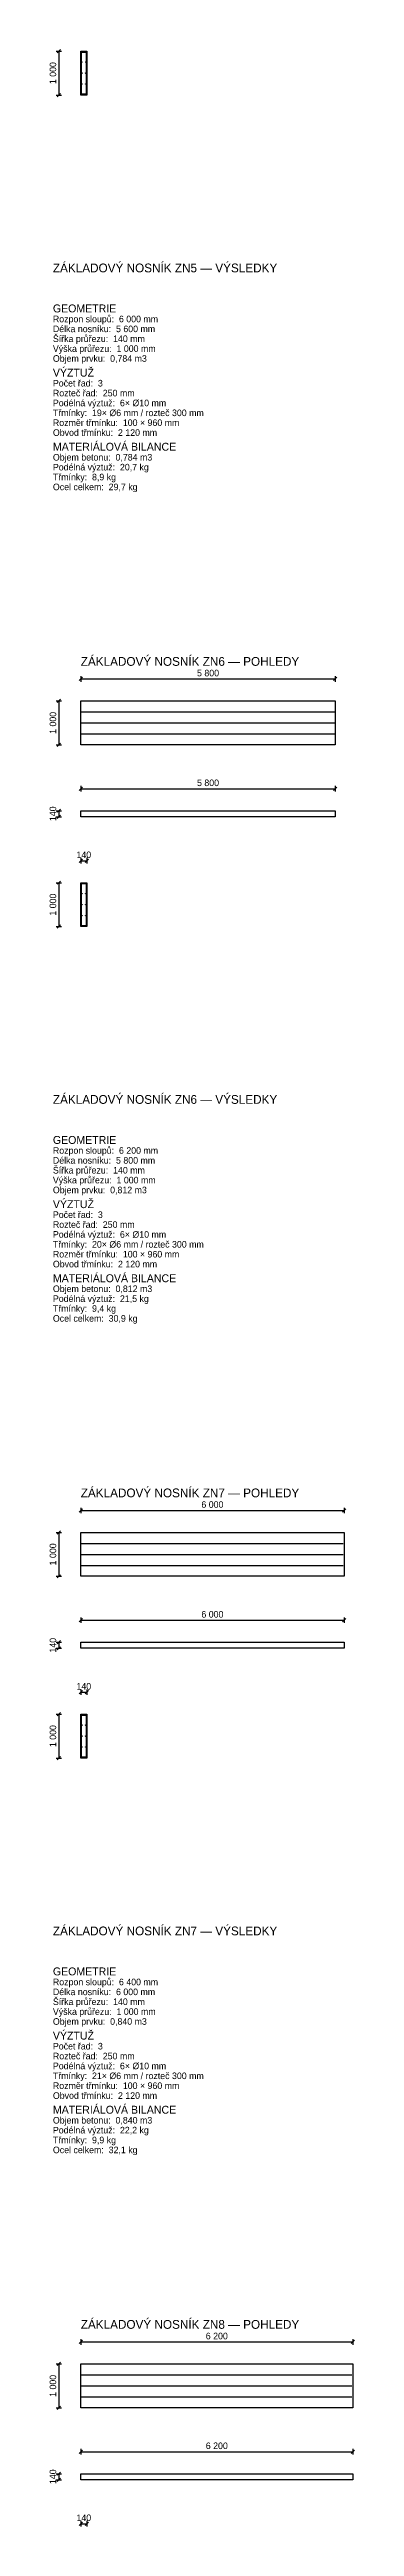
# Model space of a CAD drawing. Header units: millimetres. Extents: x -309 to 21690, y -1871722 to 127.
# Drawn here: x -77 to 6872, y -759548 to -703128 of the extents above; entities that cross this region are included whole.
import ezdxf
from ezdxf.enums import TextEntityAlignment as Align

# ---------------------------------------------------------------- set-up
doc = ezdxf.new("R2010")
doc.units = ezdxf.units.MM
for name, color, linetype in [('OPTICORS_BETON', 7, 'CONTINUOUS'), ('OPTICORS_KOTY', 3, 'CONTINUOUS'), ('OPTICORS_VYZTUZ', 1, 'CONTINUOUS')]:
    doc.layers.add(name, color=color, linetype=linetype)

msp = doc.modelspace()

# ---------------------------------------------------------------- linework, layer by layer
at = {"layer": 'OPTICORS_BETON'}
for points in [[(635, -703165), (775, -703165), (775, -704165), (635, -704165)], [(635, -717965), (6435, -717965), (6435, -718965), (635, -718965)], [(635, -720465), (6435, -720465), (6435, -720605), (635, -720605)], [(635, -722105), (775, -722105), (775, -723105), (635, -723105)], [(635, -736905), (6635, -736905), (6635, -737905), (635, -737905)], [(635, -739405), (6635, -739405), (6635, -739545), (635, -739545)], [(635, -741045), (775, -741045), (775, -742045), (635, -742045)], [(635, -755845), (6835, -755845), (6835, -756845), (635, -756845)], [(635, -758345), (6835, -758345), (6835, -758485), (635, -758485)]]:
    msp.add_lwpolyline(points, close=True, dxfattribs=at)
at = {"layer": 'OPTICORS_KOTY'}
for p, q in [((72.5, -703165), (197.5, -703165)), ((97.5, -703202.5), (172.5, -703127.5)), ((135, -703165), (135, -704165)), ((72.5, -704165), (197.5, -704165)), ((97.5, -704202.5), (172.5, -704127.5)), ((597.5, -717502.5), (672.5, -717427.5)), ((635, -717402.5), (635, -717527.5)), ((635, -717465), (6435, -717465)), ((6397.5, -717502.5), (6472.5, -717427.5)), ((6435, -717402.5), (6435, -717527.5)), ((72.5, -717965), (197.5, -717965)), ((97.5, -718002.5), (172.5, -717927.5)), ((135, -717965), (135, -718965)), ((72.5, -718965), (197.5, -718965)), ((97.5, -719002.5), (172.5, -718927.5)), ((635, -719902.5), (635, -720027.5)), ((6435, -719902.5), (6435, -720027.5)), ((72.5, -720465), (197.5, -720465)), ((97.5, -720502.5), (172.5, -720427.5)), ((135, -720465), (135, -720605)), ((597.5, -720002.5), (672.5, -719927.5)), ((635, -719965), (6435, -719965)), ((6397.5, -720002.5), (6472.5, -719927.5)), ((72.5, -720605), (197.5, -720605)), ((97.5, -720642.5), (172.5, -720567.5)), ((597.5, -721642.5), (672.5, -721567.5)), ((635, -721542.5), (635, -721667.5)), ((635, -721605), (775, -721605)), ((737.5, -721642.5), (812.5, -721567.5)), ((775, -721542.5), (775, -721667.5)), ((72.5, -722105), (197.5, -722105)), ((97.5, -722142.5), (172.5, -722067.5)), ((135, -722105), (135, -723105)), ((72.5, -723105), (197.5, -723105)), ((97.5, -723142.5), (172.5, -723067.5)), ((597.5, -736442.5), (672.5, -736367.5)), ((635, -736342.5), (635, -736467.5)), ((635, -736405), (6635, -736405)), ((6597.5, -736442.5), (6672.5, -736367.5)), ((6635, -736342.5), (6635, -736467.5)), ((72.5, -736905), (197.5, -736905)), ((97.5, -736942.5), (172.5, -736867.5)), ((135, -736905), (135, -737905)), ((72.5, -737905), (197.5, -737905)), ((97.5, -737942.5), (172.5, -737867.5)), ((597.5, -738942.5), (672.5, -738867.5)), ((635, -738842.5), (635, -738967.5)), ((635, -738905), (6635, -738905)), ((6597.5, -738942.5), (6672.5, -738867.5)), ((6635, -738842.5), (6635, -738967.5)), ((72.5, -739405), (197.5, -739405)), ((72.5, -739545), (197.5, -739545)), ((97.5, -739442.5), (172.5, -739367.5)), ((97.5, -739582.5), (172.5, -739507.5)), ((135, -739405), (135, -739545)), ((597.5, -740582.5), (672.5, -740507.5)), ((635, -740482.5), (635, -740607.5)), ((635, -740545), (775, -740545)), ((737.5, -740582.5), (812.5, -740507.5)), ((775, -740482.5), (775, -740607.5)), ((72.5, -741045), (197.5, -741045)), ((97.5, -741082.5), (172.5, -741007.5)), ((135, -741045), (135, -742045)), ((72.5, -742045), (197.5, -742045)), ((97.5, -742082.5), (172.5, -742007.5)), ((597.5, -755382.5), (672.5, -755307.5)), ((635, -755282.5), (635, -755407.5)), ((635, -755345), (6835, -755345)), ((6797.5, -755382.5), (6872.5, -755307.5)), ((6835, -755282.5), (6835, -755407.5)), ((72.5, -755845), (197.5, -755845)), ((97.5, -755882.5), (172.5, -755807.5)), ((135, -755845), (135, -756845)), ((72.5, -756845), (197.5, -756845)), ((97.5, -756882.5), (172.5, -756807.5)), ((597.5, -757882.5), (672.5, -757807.5)), ((635, -757782.5), (635, -757907.5)), ((635, -757845), (6835, -757845)), ((6797.5, -757882.5), (6872.5, -757807.5)), ((6835, -757782.5), (6835, -757907.5)), ((72.5, -758345), (197.5, -758345)), ((72.5, -758485), (197.5, -758485)), ((97.5, -758382.5), (172.5, -758307.5)), ((97.5, -758522.5), (172.5, -758447.5)), ((135, -758345), (135, -758485)), ((597.5, -759522.5), (672.5, -759447.5)), ((635, -759422.5), (635, -759547.5)), ((635, -759485), (775, -759485)), ((737.5, -759522.5), (812.5, -759447.5)), ((775, -759422.5), (775, -759547.5))]:
    msp.add_line(p, q, dxfattribs=at)
at = {"layer": 'OPTICORS_VYZTUZ'}
for p, q in [((655, -718215), (6415, -718215)), ((655, -718465), (6415, -718465)), ((655, -718715), (6415, -718715)), ((655, -737155), (6615, -737155)), ((655, -737405), (6615, -737405)), ((655, -737655), (6615, -737655)), ((655, -756095), (6815, -756095)), ((655, -756345), (6815, -756345)), ((655, -756595), (6815, -756595))]:
    msp.add_line(p, q, dxfattribs=at)
for points in [[(655, -703185), (755, -703185), (755, -704145), (655, -704145)], [(655, -722125), (755, -722125), (755, -723085), (655, -723085)], [(655, -741065), (755, -741065), (755, -742025), (655, -742025)]]:
    msp.add_lwpolyline(points, close=True, dxfattribs=at)
for centre in [(660, -703415), (750, -703415), (660, -703665), (660, -703915), (750, -703665), (750, -703915), (660, -722355), (660, -722605), (750, -722355), (750, -722605), (660, -722855), (750, -722855), (660, -741295), (750, -741295), (660, -741545), (660, -741795), (750, -741545), (750, -741795)]:
    msp.add_circle(centre, 5, dxfattribs=at)

# ---------------------------------------------------------------- texts
at = {"layer": 'OPTICORS_KOTY'}
for s, p in [('1 000', (0, -703665)), ('1 000', (0, -718465)), ('140', (0, -720535)), ('1 000', (0, -722605)), ('1 000', (0, -737405)), ('140', (0, -739475)), ('1 000', (0, -741545)), ('1 000', (0, -756345)), ('140', (0, -758415))]:
    msp.add_text(s, height=150, rotation=90, dxfattribs=at).set_placement(p, align=Align.MIDDLE)
for s, height, p in [('ZÁKLADOVÝ NOSNÍK ZN5 — VÝSLEDKY', 200, (0, -708202.5)), ('GEOMETRIE', 180, (0, -709115)), ('Rozpon sloupů:  6 000 mm', 150, (0, -709340)), ('Šířka průřezu:  140 mm', 150, (0, -709790)), ('Délka nosníku:  5 600 mm', 150, (0, -709565)), ('Výška průřezu:  1 000 mm', 150, (0, -710015)), ('Objem prvku:  0,784 m3', 150, (0, -710240)), ('VÝZTUŽ', 180, (0, -710577.5)), ('Počet řad:  3', 150, (0, -710802.5)), ('Rozteč řad:  250 mm', 150, (0, -711027.5)), ('Třmínky:  19× %%c6 mm / rozteč 300 mm', 150, (0, -711477.5)), ('Podélná výztuž:  6× %%c10 mm', 150, (0, -711252.5)), ('Obvod třmínku:  2 120 mm', 150, (0, -711927.5)), ('Rozměr třmínku:  100 × 960 mm', 150, (0, -711702.5)), ('Objem betonu:  0,784 m3', 150, (0, -712490)), ('Podélná výztuž:  20,7 kg', 150, (0, -712715)), ('MATERIÁLOVÁ BILANCE', 180, (0, -712265)), ('Třmínky:  8,9 kg', 150, (0, -712940)), ('Ocel celkem:  29,7 kg', 150, (0, -713165)), ('ZÁKLADOVÝ NOSNÍK ZN6 — POHLEDY', 200, (635, -717165)), ('ZÁKLADOVÝ NOSNÍK ZN6 — VÝSLEDKY', 200, (0, -727142.5)), ('GEOMETRIE', 180, (0, -728055)), ('Rozpon sloupů:  6 200 mm', 150, (0, -728280)), ('Délka nosníku:  5 800 mm', 150, (0, -728505)), ('Výška průřezu:  1 000 mm', 150, (0, -728955)), ('Šířka průřezu:  140 mm', 150, (0, -728730)), ('VÝZTUŽ', 180, (0, -729517.5)), ('Objem prvku:  0,812 m3', 150, (0, -729180)), ('Počet řad:  3', 150, (0, -729742.5)), ('Rozteč řad:  250 mm', 150, (0, -729967.5)), ('Podélná výztuž:  6× %%c10 mm', 150, (0, -730192.5)), ('Třmínky:  20× %%c6 mm / rozteč 300 mm', 150, (0, -730417.5)), ('Rozměr třmínku:  100 × 960 mm', 150, (0, -730642.5)), ('Obvod třmínku:  2 120 mm', 150, (0, -730867.5)), ('MATERIÁLOVÁ BILANCE', 180, (0, -731205)), ('Třmínky:  9,4 kg', 150, (0, -731880)), ('Objem betonu:  0,812 m3', 150, (0, -731430)), ('Podélná výztuž:  21,5 kg', 150, (0, -731655)), ('Ocel celkem:  30,9 kg', 150, (0, -732105)), ('ZÁKLADOVÝ NOSNÍK ZN7 — POHLEDY', 200, (635, -736105)), ('ZÁKLADOVÝ NOSNÍK ZN7 — VÝSLEDKY', 200, (0, -746082.5)), ('GEOMETRIE', 180, (0, -746995)), ('Šířka průřezu:  140 mm', 150, (0, -747670)), ('Rozpon sloupů:  6 400 mm', 150, (0, -747220)), ('Délka nosníku:  6 000 mm', 150, (0, -747445)), ('Výška průřezu:  1 000 mm', 150, (0, -747895)), ('Objem prvku:  0,840 m3', 150, (0, -748120)), ('VÝZTUŽ', 180, (0, -748457.5)), ('Počet řad:  3', 150, (0, -748682.5)), ('Třmínky:  21× %%c6 mm / rozteč 300 mm', 150, (0, -749357.5)), ('Rozteč řad:  250 mm', 150, (0, -748907.5)), ('Podélná výztuž:  6× %%c10 mm', 150, (0, -749132.5)), ('Obvod třmínku:  2 120 mm', 150, (0, -749807.5)), ('Rozměr třmínku:  100 × 960 mm', 150, (0, -749582.5)), ('Objem betonu:  0,840 m3', 150, (0, -750370)), ('MATERIÁLOVÁ BILANCE', 180, (0, -750145)), ('Třmínky:  9,9 kg', 150, (0, -750820)), ('Ocel celkem:  32,1 kg', 150, (0, -751045)), ('Podélná výztuž:  22,2 kg', 150, (0, -750595)), ('ZÁKLADOVÝ NOSNÍK ZN8 — POHLEDY', 200, (635, -755045))]:
    msp.add_text(s, height=height, dxfattribs=at).set_placement(p)
for s, p in [('5 800', (3535, -717330)), ('5 800', (3535, -719830)), ('140', (705, -721470)), ('6 000', (3635, -736270)), ('6 000', (3635, -738770)), ('140', (705, -740410)), ('6 200', (3735, -755210)), ('6 200', (3735, -757710)), ('140', (705, -759350))]:
    msp.add_text(s, height=150, dxfattribs=at).set_placement(p, align=Align.MIDDLE)

doc.saveas('drawing.dxf')
